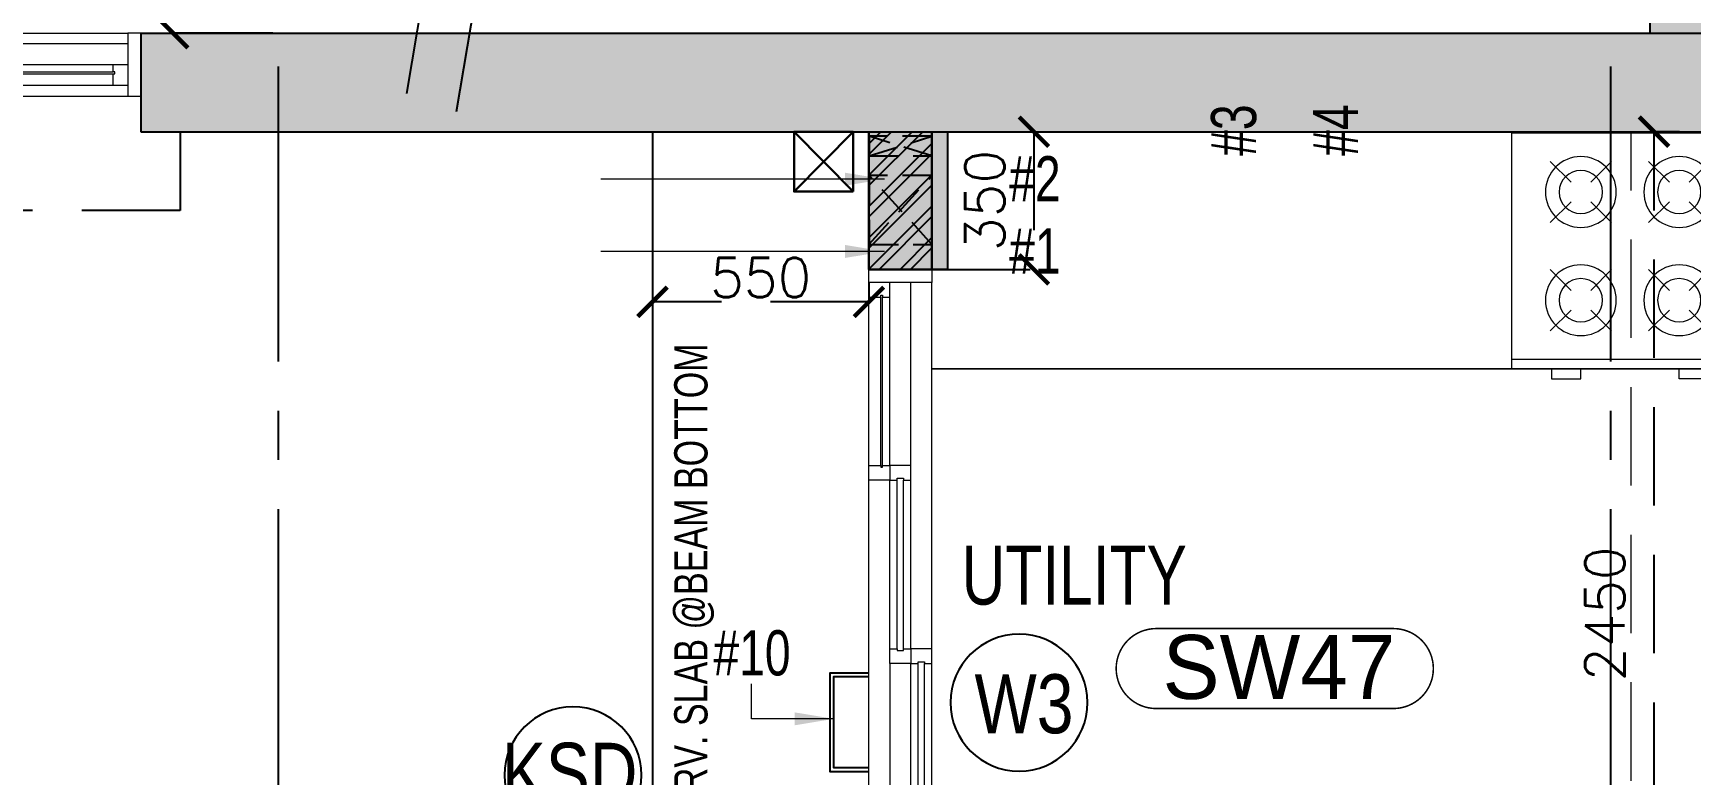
# Model space of a CAD drawing. Header units: millimetres. Extents: x 1124992 to 1258557, y -5767803 to -5695799.
# Drawn here: x 1198633 to 1202846, y -5720859 to -5718974 of the extents above; entities that cross this region are included whole.
import ezdxf
from ezdxf.enums import TextEntityAlignment as Align

# ---------------------------------------------------------------- set-up
doc = ezdxf.new("R2010")
doc.units = ezdxf.units.MM
doc.header["$LTSCALE"] = 1000
doc.header["$MEASUREMENT"] = 0
for name, pattern in [('$1$AUDIT_D_120904163729-0', [0]), ('$36$HIDDEN', [0.375, 0.25, -0.125]), ('2BHK-A - FRONT$0$AUDIT_D_120904163729-0', [0]), ('2BHK-A - FRONT$0$HIDDEN', [0.375, 0.25, -0.125]), ('AUDIT_D_120904163729-0', [0]), ('T8 - TYPICAL FLOOR CORE$0$HIDDEN', [0.375, 0.25, -0.125]), ('T8(T9 IS SIMILAR) - DIMENSION & TEXTING$0$HIDDEN', [0.375, 0.25, -0.125]), ('T8(T9 IS SIMILAR) - TYPICAL FLOOR ELEVATION$0$AUDIT_D_120904163729-0', [0]), ('T8(T9 IS SIMILAR) - TYPICAL FLOOR ELEVATION$0$HIDDEN', [0.375, 0.25, -0.125]), ('T8(T9 IS SIMILAR)$0$$0$HIDDEN', [0.375, 0.25, -0.125]), ('T8(T9 IS SIMILAR)$0$HIDDEN', [0.375, 0.25, -0.125]), ('T8_REFUGE COLUMNS$0$CENTER2', [1.125, 0.75, -0.125, 0.125, -0.125])]:
    doc.linetypes.add(name, pattern=pattern)
doc.layers.get('0').update_dxf_attribs({"linetype": 'AUDIT_D_120904163729-0'})
for name, color, linetype in [('$0$A-HATCH -160', 251, '$1$AUDIT_D_120904163729-0'), ('$21$A-DIMENSIONS', 2, '$36$HIDDEN'), ('2BHK-A - FRONT$0$A-HATCH -160', 251, '2BHK-A - FRONT$0$AUDIT_D_120904163729-0'), ('2BHK-A - FRONT$0$a-KIT FIX', 251, 'Continuous'), ('T8 - TYPICAL FLOOR CORE$0$A-DIMENSIONS', 2, 'T8 - TYPICAL FLOOR CORE$0$HIDDEN'), ('T8 - TYPICAL FLOOR CORE$0$A-SLAB SUNK-AC LEDGES', 251, 'T8 - TYPICAL FLOOR CORE$0$HIDDEN'), ('T8 - TYPICAL FLOOR CORE$0$STAIRS', 1, 'Continuous'), ('T8(T9 IS SIMILAR) - DIMENSION & TEXTING$0$A-DIMENSIONS', 2, 'T8(T9 IS SIMILAR) - DIMENSION & TEXTING$0$HIDDEN'), ('T8(T9 IS SIMILAR) - DIMENSION & TEXTING$1$a-window-no', 125, 'Continuous'), ('T8(T9 IS SIMILAR) - TYPICAL FLOOR ELEVATION$0$A-WALL-FEATURES', 6, 'T8(T9 IS SIMILAR) - TYPICAL FLOOR ELEVATION$0$AUDIT_D_120904163729-0'), ('T8_REFUGE COLUMNS$0$A-CENTERLINE', 193, 'T8_REFUGE COLUMNS$0$CENTER2'), ('T8_REFUGE COLUMNS$0$A-RCC COLS', 3, 'Continuous'), ('T8_REFUGE COLUMNS$0$A-SHEAR WALL THICKENING', 3, 'Continuous'), ('T8_TYPICAL COLUMNS$0$A-RCC COLS', 3, 'Continuous'), ('T8_TYPICAL COLUMNS$1$A-SHEAR WALL THICKENING', 3, 'Continuous')]:
    doc.layers.add(name, color=color, linetype=linetype)
for name, color, linetype, lineweight in [('2BHK-A - FRONT$0$a-TOI-fixtures', 251, 'Continuous', 0), ('2BHK-A - FRONT$0$A-WALL- 160', 6, 'Continuous', 30), ('2BHK-A - FRONT$0$Window', 4, 'Continuous', 20), ('T8 - TYPICAL FLOOR CORE$0$A-WALL- 160', 6, 'Continuous', 30), ('T8 - TYPICAL FLOOR CORE$0$Window', 4, 'Continuous', 20), ('T8(T9 IS SIMILAR) - DIMENSION & TEXTING$0$a-Text', 4, 'Continuous', 0), ('T8(T9 IS SIMILAR) - DIMENSION & TEXTING$0$R0-18-10-2014-T1-1st Podium Floor Plan$0$Text', 2, 'Continuous', 0), ('T8(T9 IS SIMILAR) - DIMENSION & TEXTING$0$T8 - TYPICAL FLOOR CORE$0$$1$a-Text', 4, 'Continuous', 0), ('T8(T9 IS SIMILAR)$0$D&W', 8, 'Continuous', 25), ('T8(T9 IS SIMILAR)$0$SCPL BEAM', 191, 'T8(T9 IS SIMILAR)$0$$0$HIDDEN', 13), ('T8_REFUGE COLUMNS$0$A-COLUMN NO size reduce', 81, 'Continuous', 25)]:
    doc.layers.add(name, color=color, linetype=linetype, lineweight=lineweight)
doc.layers.add('T8_REFUGE COLUMNS$1$COL-HATCH', color=7, linetype='Continuous', lineweight=25, true_color=0xa3a3a3)
doc.styles.add('T8 - TYPICAL FLOOR CORE$0$Romans 1', font='romans.shx', dxfattribs={"height": 100})
doc.styles.add('T8(T9 IS SIMILAR) - DIMENSION & TEXTING$0$ARIAL ARROW', font='swisscl.ttf')
doc.styles.add('T8(T9 IS SIMILAR) - DIMENSION & TEXTING$0$Romans 1', font='romans.shx', dxfattribs={"height": 100})
doc.styles.add('T8(T9 IS SIMILAR) - DIMENSION & TEXTING$0$T8 - TYPICAL FLOOR CORE$0$$1$ARIAL ARROW', font='swisscl.ttf')
doc.styles.add('T8(T9 IS SIMILAR) - DIMENSION & TEXTING$0$Tahoma', font='tahoma.ttf')
doc.styles.add('T8(T9 IS SIMILAR) - DIMENSION & TEXTING$1$LODHA STANDERD', font='sanss___.ttf')
doc.styles.add('T8_REFUGE COLUMNS$0$STANDARD', font='GOTHIC.TTF')
doc.dimstyles.new('T8 - TYPICAL FLOOR CORE$0$ALPINE S', dxfattribs={"dimscale": 0, "dimtxt": 100, "dimasz": 75, "dimexe": 0, "dimexo": 0, "dimgap": 75, "dimtad": 1, "dimdec": 0, "dimzin": 0, "dimdsep": 46, "dimtxsty": 'T8 - TYPICAL FLOOR CORE$0$Romans 1', "dimblk": 'T8 - TYPICAL FLOOR CORE$0$_ArchTick', "dimcen": 0.09, "dimclrd": 256, "dimclre": 256, "dimclrt": 7, "dimadec": 0, "dimazin": 0, "dimtfac": 1, "dimtdec": 0, "dimtofl": 0, "dimtmove": 1, "dimatfit": 0, "dimldrblk": 'T8 - TYPICAL FLOOR CORE$0$_Open90', "dimfxl": 1, "dimtolj": 1, "dimtzin": 0, "dimarcsym": 0})
doc.dimstyles.new('T8(T9 IS SIMILAR) - DIMENSION & TEXTING$0$ALPINE S', dxfattribs={"dimscale": 0, "dimtxt": 100, "dimasz": 75, "dimexe": 0, "dimexo": 0, "dimgap": 75, "dimtad": 1, "dimdec": 0, "dimzin": 0, "dimdsep": 46, "dimtxsty": 'T8(T9 IS SIMILAR) - DIMENSION & TEXTING$0$Romans 1', "dimblk": 'T8(T9 IS SIMILAR) - DIMENSION & TEXTING$0$_ArchTick', "dimcen": 0.09, "dimclrd": 256, "dimclre": 256, "dimclrt": 7, "dimadec": 0, "dimazin": 0, "dimtfac": 1, "dimtdec": 0, "dimtofl": 0, "dimtmove": 1, "dimatfit": 0, "dimldrblk": 'T8(T9 IS SIMILAR) - DIMENSION & TEXTING$0$_Open90', "dimfxl": 1, "dimtolj": 1, "dimtzin": 0, "dimarcsym": 0})
doc.dimstyles.new('T8(T9 IS SIMILAR) - DIMENSION & TEXTING$0$SAMATA STD', dxfattribs={"dimtxt": 100, "dimasz": 50, "dimexe": 50, "dimexo": 50, "dimgap": 10, "dimtad": 0, "dimdec": 0, "dimrnd": 5, "dimzin": 0, "dimdsep": 46, "dimtxsty": 'T8(T9 IS SIMILAR) - DIMENSION & TEXTING$0$Tahoma', "dimblk": 'T8(T9 IS SIMILAR) - DIMENSION & TEXTING$0$_Origin2', "dimcen": -50, "dimdle": 50, "dimclrd": 7, "dimclre": 7, "dimclrt": 7, "dimadec": 0, "dimazin": 0, "dimtfac": 1, "dimtdec": 0, "dimtmove": 1, "dimatfit": 3, "dimfxl": 150, "dimtfill": 1, "dimtolj": 1, "dimtzin": 0, "dimlwd": -1, "dimlwe": -1, "dimarcsym": 0})

# ---------------------------------------------------------------- blocks, each defined once
blk = doc.blocks.new('T8(T9 IS SIMILAR) - DIMENSION & TEXTING$1$WINDOW TAG')
at = {"layer": 'T8(T9 IS SIMILAR) - DIMENSION & TEXTING$1$a-window-no'}
blk.add_circle((0, 0), 174.0900956831736, dxfattribs=at)
at = {"layer": 'T8(T9 IS SIMILAR) - DIMENSION & TEXTING$1$a-window-no', "style": 'T8(T9 IS SIMILAR) - DIMENSION & TEXTING$1$LODHA STANDERD'}
blk.add_attdef('WINDOW', text='', height=150, dxfattribs=at).set_placement((11.34681474116587, 2.790841638110578), align=Align.MIDDLE_CENTER)
blk = doc.blocks.new('T8(T9 IS SIMILAR) - DIMENSION & TEXTING$0$_ArchTick')
at = {"color": 0, "linetype": 'ByBlock', "const_width": 0.15}
blk.add_lwpolyline([(-0.5, -0.5), (0.5, 0.5)], dxfattribs=at)
blk = doc.blocks.new('*D529')
at = {"layer": 'T8(T9 IS SIMILAR) - DIMENSION & TEXTING$0$A-DIMENSIONS', "linetype": 'T8(T9 IS SIMILAR) - DIMENSION & TEXTING$0$HIDDEN', "lineweight": -2, "transparency": 16777216}
for p, q in [((1200917.264479274, -5719224.383953417), (1201176.353920603, -5719224.383953417)), ((1200917.264479274, -5719574.166001768), (1201176.353920603, -5719574.166001768))]:
    blk.add_line(p, q, dxfattribs=at)
at = {"layer": 'T8(T9 IS SIMILAR) - DIMENSION & TEXTING$0$A-DIMENSIONS', "lineweight": -2, "transparency": 16777216}
blk.add_line((1201176.353920603, -5719224.383953417), (1201176.353920603, -5719574.166001768), dxfattribs=at)
at = {"layer": 'T8(T9 IS SIMILAR) - DIMENSION & TEXTING$0$A-DIMENSIONS', "linetype": 'ByBlock', "lineweight": -2, "transparency": 16777216, "xscale": 75, "yscale": 75, "zscale": 75}
for p, rotation in [((1201176.353920603, -5719224.383953417), 90), ((1201176.353920603, -5719574.166001768), 270)]:
    blk.add_blockref('T8(T9 IS SIMILAR) - DIMENSION & TEXTING$0$_ArchTick', p, dxfattribs=dict(at, rotation=rotation))
at = {"layer": 'T8(T9 IS SIMILAR) - DIMENSION & TEXTING$0$A-DIMENSIONS', "color": 7, "linetype": 'ByBlock', "transparency": 16777216, "insert": (1201051.353920603, -5719399.274977592), "char_height": 100, "attachment_point": 5, "rotation": 90, "style": 'T8(T9 IS SIMILAR) - DIMENSION & TEXTING$0$Romans 1'}
blk.add_mtext('\\A1;350', dxfattribs=at)
blk = doc.blocks.new('T8(T9 IS SIMILAR) - DIMENSION & TEXTING$0$_Open90')
at = {"color": 0, "linetype": 'ByBlock', "lineweight": -2}
for p, q in [((0, 0), (-1, 0)), ((-0.5, 0.5), (0, 0)), ((0, 0), (-0.5, -0.5))]:
    blk.add_line(p, q, dxfattribs=at)
blk = doc.blocks.new('*D530')
at = {"layer": 'T8(T9 IS SIMILAR) - DIMENSION & TEXTING$0$A-DIMENSIONS', "linetype": 'T8(T9 IS SIMILAR) - DIMENSION & TEXTING$0$HIDDEN', "lineweight": -2, "transparency": 16777216}
for p, q in [((1202817.264499908, -5719224.383953417), (1202752.365276058, -5719224.383953417)), ((1202817.264499908, -5721674.383953417), (1202752.365276058, -5721674.383953417))]:
    blk.add_line(p, q, dxfattribs=at)
at = {"layer": 'T8(T9 IS SIMILAR) - DIMENSION & TEXTING$0$A-DIMENSIONS', "lineweight": -2, "transparency": 16777216}
blk.add_line((1202752.365276058, -5721674.383953417), (1202752.365276058, -5719224.383953417), dxfattribs=at)
at = {"layer": 'T8(T9 IS SIMILAR) - DIMENSION & TEXTING$0$A-DIMENSIONS', "linetype": 'ByBlock', "lineweight": -2, "transparency": 16777216, "xscale": 75, "yscale": 75, "zscale": 75}
for p, rotation in [((1202752.365276058, -5719224.383953417), 90), ((1202752.365276058, -5721674.383953417), 270)]:
    blk.add_blockref('T8(T9 IS SIMILAR) - DIMENSION & TEXTING$0$_ArchTick', p, dxfattribs=dict(at, rotation=rotation))
at = {"layer": 'T8(T9 IS SIMILAR) - DIMENSION & TEXTING$0$A-DIMENSIONS', "color": 7, "linetype": 'ByBlock', "transparency": 16777216, "insert": (1202627.365276059, -5720449.383953417), "char_height": 100, "attachment_point": 5, "rotation": 90, "style": 'T8(T9 IS SIMILAR) - DIMENSION & TEXTING$0$Romans 1'}
blk.add_mtext('\\A1;2450', dxfattribs=at)
blk = doc.blocks.new('T8(T9 IS SIMILAR) - DIMENSION & TEXTING$0$_Origin2')
at = {"color": 0, "linetype": 'ByBlock', "lineweight": -2}
blk.add_line((-0.5, 0), (-1, 0), dxfattribs=at)
for radius in [0.5, 0.25]:
    blk.add_circle((0, 0), radius, dxfattribs=at)
blk = doc.blocks.new('T8_REFUGE COLUMNS$0$A$C277F3394')
at = {"layer": 'T8_REFUGE COLUMNS$0$A-SHEAR WALL THICKENING', "linetype": 'ByBlock', "true_color": 0xa3a3a3}
h = blk.add_hatch(color=253, dxfattribs=at)
h.dxf.hatch_style = 1
h.paths.add_polyline_path([(-4335.32748595369, 0), (-4135.32748595369, 0), (-4135.32748595369, -350), (-4335.32748595369, -350)])
at = {"layer": 'T8_REFUGE COLUMNS$0$A-SHEAR WALL THICKENING', "linetype": 'ByBlock'}
blk.add_lwpolyline([(-4335.32748595369, 0), (-4135.32748595369, 0), (-4135.32748595369, -350), (-4335.32748595369, -350)], close=True, dxfattribs=at)
blk = doc.blocks.new('T8_REFUGE COLUMNS$0$A$C46A13422')
at = {"layer": 'T8_REFUGE COLUMNS$0$A-SHEAR WALL THICKENING', "linetype": 'ByBlock'}
blk.add_blockref('T8_REFUGE COLUMNS$0$A$C277F3394', (-5609.804574582027, -7500.000000004657), dxfattribs=at)
blk = doc.blocks.new('T8_REFUGE COLUMNS')
at = {"layer": 'T8_REFUGE COLUMNS$1$COL-HATCH', "linetype": 'ByBlock'}
h = blk.add_hatch(color=256, dxfattribs=at)
h.dxf.hatch_style = 1
h.paths.add_polyline_path([(1202742.069074492, -5716974.863253378), (1202992.069074492, -5716974.863253378), (1202992.069074492, -5718974.863253403), (1202742.069074492, -5718974.863253403)])
h = blk.add_hatch(color=256, dxfattribs=at)
h.dxf.hatch_style = 1
h.paths.add_polyline_path([(1198907.069074492, -5719224.863253403), (1205092.069074492, -5719224.863253403), (1205092.069074492, -5718974.863253403), (1198907.069074492, -5718974.863253403)])
at = {"layer": 'T8_REFUGE COLUMNS$0$A-CENTERLINE'}
for p, q in [((1199257.069077838, -5728808.541404216), (1199257.069077838, -5698299.636913834)), ((1202642.069074492, -5728808.541404216), (1202642.069074492, -5698573.632249597))]:
    blk.add_line(p, q, dxfattribs=at)
at = {"layer": 'T8_REFUGE COLUMNS$0$A-COLUMN NO size reduce', "linetype": 'ByBlock', "const_width": 3.9}
blk.add_lwpolyline([(1201487.004085433, -5720690.069423738, -1), (1201487.004085433, -5720486.894712655), (1202089.855886927, -5720486.894712656, -1), (1202089.855886928, -5720690.069423736)], format="xyb", close=True, dxfattribs=at)
at = {"layer": 'T8_REFUGE COLUMNS$0$A-RCC COLS', "linetype": 'ByBlock'}
for points in [[(1202742.069074492, -5716974.863253378), (1202992.069074492, -5716974.863253378), (1202992.069074492, -5718974.863253403), (1202742.069074492, -5718974.863253403)], [(1198907.069074492, -5719224.863253403), (1205092.069074492, -5719224.863253403), (1205092.069074492, -5718974.863253403), (1198907.069074492, -5718974.863253403)]]:
    blk.add_lwpolyline(points, close=True, dxfattribs=at)
blk.add_blockref('T8_REFUGE COLUMNS$0$A$C46A13422', (1210702.069074492, -5711724.863253396), dxfattribs=at)
at = {"layer": 'T8_REFUGE COLUMNS$0$A-COLUMN NO size reduce', "linetype": 'ByBlock', "insert": (1201503.254085432, -5720503.144712655), "char_height": 162.5, "attachment_point": 1, "style": 'T8_REFUGE COLUMNS$0$STANDARD'}
blk.add_mtext_dynamic_manual_height_columns('SW47', width=444.6849770843983, gutter_width=500, heights=[0], dxfattribs=at)
blk = doc.blocks.new('T8_TYPICAL COLUMNS$0$A$C277F3394')
at = {"layer": 'T8_TYPICAL COLUMNS$1$A-SHEAR WALL THICKENING', "linetype": 'ByBlock'}
h = blk.add_hatch(color=31, dxfattribs=at)
h.dxf.hatch_style = 1
h.paths.add_polyline_path([(-4335.32748595369, 0), (-4135.32748595369, 0), (-4135.32748595369, -350), (-4335.32748595369, -350)])
blk.add_lwpolyline([(-4335.32748595369, 0), (-4135.32748595369, 0), (-4135.32748595369, -350), (-4335.32748595369, -350)], close=True, dxfattribs=at)
blk = doc.blocks.new('T8_TYPICAL COLUMNS$0$A$C46A13422')
at = {"layer": 'T8_TYPICAL COLUMNS$1$A-SHEAR WALL THICKENING', "linetype": 'ByBlock'}
blk.add_blockref('T8_TYPICAL COLUMNS$0$A$C277F3394', (-5609.804574582027, -7500.000000004657), dxfattribs=at)
blk = doc.blocks.new('T8_TYPICAL COLUMNS')
at = {"layer": 'T8_TYPICAL COLUMNS$0$A-RCC COLS', "linetype": 'ByBlock'}
for name, p in [('T8_REFUGE COLUMNS', (0, 0)), ('T8_TYPICAL COLUMNS$0$A$C46A13422', (1210702.069074492, -5711724.863253396))]:
    blk.add_blockref(name, p, dxfattribs=at)
blk = doc.blocks.new('2BHK-A - FRONT$0$1500')
at = {"layer": '2BHK-A - FRONT$0$Window', "color": 1, "lineweight": 13}
for p, q in [((1150276.486151809, -5694418.8163806), (1148842.486151809, -5694418.8163806)), ((1149307.486151809, -5694418.8163806), (1148879.986151809, -5694418.8163806)), ((1149307.486151809, -5694472.143047268), (1148879.986151809, -5694472.143047268)), ((1149773.736151809, -5694472.143047268), (1149344.986151809, -5694472.143047268)), ((1149811.236151809, -5694472.143047268), (1150276.48615181, -5694472.143047269)), ((1149307.486151809, -5694525.469713934), (1148842.486151809, -5694525.469713934)), ((1149773.736151809, -5694525.469713934), (1149344.986151809, -5694525.469713934)), ((1150238.986151809, -5694525.469713934), (1149811.236151809, -5694525.469713934)), ((1149773.736151809, -5694578.8163806), (1148842.486151809, -5694578.8163806)), ((1150238.986151809, -5694578.8163806), (1149811.236151809, -5694578.8163806))]:
    blk.add_line(p, q, dxfattribs=at)
at = {"layer": '2BHK-A - FRONT$0$Window', "color": 5, "lineweight": 13}
for p, q in [((1149307.486151809, -5694449.059713934), (1148879.986151809, -5694449.059713934)), ((1149307.486151809, -5694453.559713934), (1148879.986151809, -5694453.559713934)), ((1149773.736151809, -5694490.726380601), (1149344.986151809, -5694490.726380601)), ((1149773.736151809, -5694506.886380601), (1149344.986151809, -5694506.886380601)), ((1150238.986151809, -5694544.053047268), (1149811.236151809, -5694544.053047268)), ((1150238.986151809, -5694560.233047267), (1149811.236151809, -5694560.233047267))]:
    blk.add_line(p, q, dxfattribs=at)
at = {"layer": '2BHK-A - FRONT$0$Window', "color": 4, "lineweight": 13}
for points in [[(1148842.486151809, -5694418.8163806), (1148809.486151809, -5694418.8163806), (1148809.486151809, -5694578.8163806), (1148842.486151809, -5694578.8163806)], [(1148879.986151809, -5694453.559713934), (1148879.986151809, -5694472.143047268), (1148842.486151809, -5694472.143047268), (1148842.486151809, -5694418.8163806), (1148879.986151809, -5694418.8163806), (1148879.986151809, -5694449.059713934), (1148875.486151809, -5694449.059713934), (1148875.486151809, -5694453.559713934)], [(1149307.486151809, -5694453.559713934), (1149307.486151809, -5694472.143047268), (1149344.986151809, -5694472.143047268), (1149344.986151809, -5694418.8163806), (1149307.486151809, -5694418.8163806), (1149307.486151809, -5694449.059713934), (1149311.986151809, -5694449.059713934), (1149311.986151809, -5694453.559713934)], [(1150309.486151809, -5694418.8163806), (1150276.486151809, -5694418.8163806), (1150276.486151809, -5694578.8163806), (1150309.486151809, -5694578.8163806)], [(1149344.986151809, -5694506.886380601), (1149344.986151809, -5694525.469713934), (1149307.486151809, -5694525.469713934), (1149307.486151809, -5694472.143047268), (1149344.986151809, -5694472.143047268), (1149344.986151809, -5694490.726380601), (1149340.486151809, -5694490.726380601), (1149340.486151809, -5694506.886380601)], [(1149773.736151809, -5694506.886380601), (1149773.736151809, -5694525.469713934), (1149811.236151809, -5694525.469713934), (1149811.236151809, -5694472.143047268), (1149773.736151809, -5694472.143047268), (1149773.736151809, -5694490.726380601), (1149778.236151809, -5694490.726380601), (1149778.236151809, -5694506.886380601)], [(1149811.236151809, -5694560.233047267), (1149811.236151809, -5694578.8163806), (1149773.736151809, -5694578.8163806), (1149773.736151809, -5694525.469713934), (1149811.236151809, -5694525.469713934), (1149811.236151809, -5694544.053047268), (1149806.736151809, -5694544.053047268), (1149806.736151809, -5694560.233047267)], [(1150238.986151809, -5694560.233047267), (1150238.986151809, -5694578.8163806), (1150276.486151809, -5694578.8163806), (1150276.486151809, -5694525.469713934), (1150238.986151809, -5694525.469713934), (1150238.986151809, -5694544.053047268), (1150243.486151809, -5694544.053047268), (1150243.486151809, -5694560.233047267)]]:
    blk.add_lwpolyline(points, close=True, dxfattribs=at)
blk = doc.blocks.new('2BHK-A - FRONT$0$RANGE-flat-1')
at = {"layer": '2BHK-A - FRONT$0$a-TOI-fixtures'}
for p, q in [((-575, -600), (-575, 0)), ((-600, -100), (-625, -100)), ((-625, -100), (-625, -175)), ((-450, -150), (-502.7817459305516, -97.21825406979768)), ((-400, -150), (-347.2182540694484, -97.21825406979768)), ((-175, -150), (-227.7817459305516, -97.21825406979768)), ((-125, -150), (-72.21825406944843, -97.21825406979768)), ((-625, -175), (-600, -175)), ((-450, -200), (-502.7817459305516, -252.7817459302023)), ((-400, -200), (-347.2182540694484, -252.7817459302023)), ((-175, -200), (-227.7817459305516, -252.7817459302023)), ((-125, -200), (-72.21825406944843, -252.7817459302023)), ((-450, -400), (-502.7817459305516, -347.2182540697977)), ((-400, -400), (-347.2182540694484, -347.2182540697977)), ((-175, -400), (-227.7817459305516, -347.2182540697977)), ((-125, -400), (-72.21825406944843, -347.2182540697977)), ((-625, -425), (-600, -425)), ((-625, -500), (-625, -425)), ((-450, -450), (-502.7817459305516, -502.7817459302021)), ((-400, -450), (-347.2182540694484, -502.7817459302021)), ((-175, -450), (-227.7817459305516, -502.7817459302021)), ((-125, -450), (-72.21825406944843, -502.7817459302021)), ((-600, -500), (-625, -500))]:
    blk.add_line(p, q, dxfattribs=at)
blk.add_lwpolyline([(-600, -600), (0, -600), (0, 0), (-600, 0)], close=True, dxfattribs=at)
for centre, radius in [((-425, -175), 90), ((-425, -175), 55), ((-150, -175), 90), ((-150, -175), 55), ((-425, -425), 90), ((-150, -425), 90), ((-425, -425), 55), ((-150, -425), 55)]:
    blk.add_circle(centre, radius, dxfattribs=at)
blk = doc.blocks.new('2BHK-A - FRONT')
at = {"layer": '2BHK-A - FRONT$0$A-HATCH -160', "linetype": 'ByBlock'}
h = blk.add_hatch(dxfattribs=at)
h.set_pattern_fill('ANSI32', color=256, scale=150)
h.set_pattern_definition([(45, (0, -0.5476252287626266), (-39.77475644174329, 39.7747564417433), []), (45, (26.51650425000116, -0.5476252306252718), (-39.77475644174329, 39.7747564417433), [])])
h.paths.add_polyline_path([(1145269.868589646, -5728524.219022865), (1145269.868589646, -5728684.219022865), (1144639.813997828, -5728684.219022865), (1144639.813997828, -5726829.506985649), (1144799.813997828, -5726829.506985649), (1144799.813997828, -5728524.219022865)])
h.paths.add_polyline_path([(1148934.486151823, -5727449.763931503), (1148934.482484802, -5727609.785357703), (1147999.48615181, -5727609.763931504), (1147999.48615181, -5727009.506985649), (1148159.48615181, -5727009.506985649), (1148159.48615181, -5727449.763931503)])
h.paths.add_polyline_path([(1147999.48615181, -5728684.219022865), (1147999.48615181, -5728524.219022865), (1147369.868589641, -5728524.219022865), (1147369.868589641, -5728684.219022865)])
edge = h.paths.add_edge_path()
edge.add_line((1151334.486151823, -5727449.763931503), (1151779.482429483, -5727449.763931503))
edge.add_line((1151779.482429483, -5727449.763931503), (1151779.489874137, -5727609.776332037))
edge.add_line((1151704.493596463, -5727609.776332037), (1151334.486151822, -5727609.788732571))
edge.add_line((1151334.486151823, -5727609.788732571), (1151334.486151823, -5727449.763931503))
h.paths.add_polyline_path([(1146264.486131188, -5719573.809734035), (1146424.486131162, -5719573.809734035), (1146424.486131147, -5719224.575290616), (1146264.486131175, -5719224.575290616)])
h.paths.add_polyline_path([(1145549.395862198, -5721834.394438124), (1145788.915917962, -5721834.394438124), (1145790.007535043, -5721674.575918513), (1145549.395854206, -5721674.576945555)])
h.paths.add_polyline_path([(1145949.461151537, -5721924.166834103), (1145949.461151537, -5722524.5747182), (1145789.461736455, -5722524.5747182), (1145789.461736455, -5721924.166834103)])
h.paths.add_polyline_path([(1144599.486151871, -5721924.575290613), (1144759.486151841, -5721924.575290613), (1144761.985566922, -5722524.574905386), (1144601.985566922, -5722524.574905386)])
h.paths.add_polyline_path([(1144599.485566922, -5723474.574905385), (1144599.485566922, -5723174.574905386), (1144759.485566922, -5723174.574905386), (1144759.485566922, -5723314.574905385), (1145789.461151537, -5723314.574905385), (1145789.461151537, -5723174.574905385), (1145949.461151537, -5723174.574905385), (1145949.461151537, -5723474.219022865)])
at = {"linetype": '2BHK-A - FRONT$0$HIDDEN', "ltscale": 0.3}
for p, q in [((1146264.659140109, -5719285.527665385), (1146424.487753884, -5719235.527665386)), ((1146424.487753884, -5719285.527665386), (1146264.659140109, -5719235.527665385)), ((1146264.557170725, -5719510.527665384), (1146424.487753884, -5719335.527665386, 0.6104387995018037)), ((1146424.487753884, -5719510.527665386, 0.6104387995018037), (1146264.659140107, -5719335.527665385))]:
    blk.add_line(p, q, dxfattribs=at)
for points in [[(1146424.487753884, -5719235.527665386), (1146264.659140109, -5719235.527665385), (1146264.659140109, -5719285.527665385), (1146424.487753884, -5719285.527665386)], [(1146424.487753884, -5719335.527665386), (1146264.659140107, -5719335.527665385), (1146264.659140107, -5719510.527665385), (1146424.487753884, -5719510.527665386)]]:
    blk.add_lwpolyline(points, close=True, dxfattribs=at)
at = {"linetype": 'ByBlock'}
for points in [[(1146264.657517429, -5720599.575290614), (1146164.657517429, -5720599.575290614), (1146164.657517429, -5720849.575290614), (1146264.657517429, -5720849.575290614)], [(1146264.657517429, -5720609.575290614), (1146174.657517429, -5720609.575290614), (1146174.657517429, -5720839.575290614), (1146264.657517429, -5720839.575290614)]]:
    blk.add_lwpolyline(points, dxfattribs=at)
at = {"layer": '2BHK-A - FRONT$0$a-KIT FIX', "color": 1}
blk.add_line((1146424.486131175, -5719825.822008662), (1149449.48615181, -5719827.019518646), dxfattribs=at)
at = {"layer": '2BHK-A - FRONT$0$A-WALL- 160', "color": 5, "ltscale": 0.3}
for p, q in [((1146074.774366532, -5719224.223090803), (1146224.323316448, -5719376.007567646, 0.6104387995018037)), ((1146224.323316448, -5719224.223090803), (1146074.774366532, -5719376.007567646, 0.6104387995018037))]:
    blk.add_line(p, q, dxfattribs=at)
at = {"layer": '2BHK-A - FRONT$0$A-WALL- 160', "linetype": 'ByBlock'}
for p, q in [((1146264.486131175, -5719573.809734036), (1146264.486131175, -5719224.575290616)), ((1146424.486131175, -5719573.809734036), (1146424.486131175, -5719224.575290616)), ((1146264.486131175, -5719573.809734036), (1146424.486131175, -5719573.809734036))]:
    blk.add_line(p, q, dxfattribs=at)
at = {"layer": '2BHK-A - FRONT$0$A-WALL- 160', "color": 5, "ltscale": 0.3}
blk.add_lwpolyline([(1146224.323316448, -5719376.007567646), (1146224.323316448, -5719224.027665386), (1146074.323316448, -5719224.027665386), (1146074.323316448, -5719376.007567646)], close=True, dxfattribs=at)
at = {"layer": '2BHK-A - FRONT$0$a-KIT FIX', "extrusion": (0, 0, -1), "zscale": -1, "rotation": 90}
blk.add_blockref('2BHK-A - FRONT$0$RANGE-flat-1', (-1148498.461496945, -5719227.308810984), dxfattribs=at)
at = {"layer": '2BHK-A - FRONT$0$A-WALL- 160', "linetype": 'ByBlock', "xscale": -1, "rotation": 90}
blk.add_blockref('2BHK-A - FRONT$0$1500', (-4548154.330249455, -4570764.323582227), dxfattribs=at)
blk = doc.blocks.new('T8(T9 IS SIMILAR) - TYPICAL FLOOR ELEVATION')
at = {"layer": 'T8(T9 IS SIMILAR) - TYPICAL FLOOR ELEVATION$0$A-WALL-FEATURES', "color": 8, "linetype": 'T8(T9 IS SIMILAR) - TYPICAL FLOOR ELEVATION$0$HIDDEN'}
blk.add_lwpolyline([(1199007.069074492, -5719224.863253403), (1199007.069074492, -5719424.863253403), (1197907.069074492, -5719424.863253401), (1197907.069074492, -5719224.863253403)], dxfattribs=at)
blk = doc.blocks.new('T8 - TYPICAL FLOOR CORE$0$1500-flat-1')
at = {"layer": 'T8 - TYPICAL FLOOR CORE$0$Window', "color": 1, "lineweight": 13}
for p, q in [((1149675.607514798, -5694418.815488767), (1148842.486151809, -5694418.8163806)), ((1149240.296833303, -5694418.815934683), (1148879.986151809, -5694418.8163806)), ((1148879.986151809, -5694445.489713932), (1149675.607514798, -5694445.489713932)), ((1149307.486118821, -5694498.81613927), (1148842.486118821, -5694498.81613927)), ((1149240.296833303, -5694498.815934683), (1148879.986151809, -5694498.8163806)), ((1149638.10748181, -5694498.815247437), (1149277.796800314, -5694498.814801521)), ((1149277.796833302, -5694498.815042851), (1149675.607514798, -5694498.815488768)), ((1149638.107544674, -5694552.162134417), (1148842.486151809, -5694552.162134417)), ((1149675.607514798, -5694578.813578997), (1148842.486151809, -5694578.8163806))]:
    blk.add_line(p, q, dxfattribs=at)
at = {"layer": 'T8 - TYPICAL FLOOR CORE$0$Window', "color": 5, "lineweight": 13}
for p, q in [((1149240.296833303, -5694475.732601349), (1148879.986151809, -5694475.733047266)), ((1149240.296833303, -5694480.232601349), (1148879.986151809, -5694480.233047266)), ((1149638.10748181, -5694517.398580771), (1149277.796800314, -5694517.398134855)), ((1149638.10748181, -5694533.578580771), (1149277.796800314, -5694533.578134854))]:
    blk.add_line(p, q, dxfattribs=at)
at = {"layer": 'T8 - TYPICAL FLOOR CORE$0$Window', "color": 4, "lineweight": 13}
for points in [[(1148842.486151809, -5694418.8163806), (1148809.486151809, -5694418.8163806), (1148809.486151809, -5694578.8163806), (1148842.486151809, -5694578.8163806)], [(1148879.986151809, -5694480.233047266), (1148879.986151809, -5694498.8163806), (1148842.486151809, -5694498.8163806), (1148842.486151809, -5694445.489713932), (1148879.986151809, -5694445.489713932), (1148879.986151809, -5694475.733047266), (1148875.486151809, -5694475.733047266), (1148875.486151809, -5694480.233047266)], [(1149240.296833303, -5694480.232601349), (1149240.296833303, -5694498.815934683), (1149277.796833303, -5694498.815934683), (1149277.796833303, -5694445.489268016), (1149240.296833303, -5694445.489268016), (1149240.296833303, -5694475.732601349), (1149244.796833303, -5694475.732601349), (1149244.796833303, -5694480.232601349)], [(1149708.607514798, -5694418.815488767), (1149675.607514798, -5694418.815488767), (1149675.607514798, -5694578.815488767), (1149708.607514798, -5694578.815488767)], [(1149277.797088276, -5694533.578084238), (1149277.797088276, -5694552.161417572), (1149240.297088276, -5694552.161417572), (1149240.297088276, -5694498.834750904), (1149277.797088276, -5694498.834750904), (1149277.797088276, -5694529.078084238), (1149273.297088276, -5694529.078084238), (1149273.297088276, -5694533.578084238)], [(1149638.107544674, -5694533.578801084), (1149638.107544674, -5694552.162134417), (1149675.607544674, -5694552.162134417), (1149675.607544674, -5694498.815467751), (1149638.107544674, -5694498.815467751), (1149638.107544674, -5694517.398801085), (1149642.607544674, -5694517.398801085), (1149642.607544674, -5694533.578801084)]]:
    blk.add_lwpolyline(points, close=True, dxfattribs=at)
blk = doc.blocks.new('T8 - TYPICAL FLOOR CORE$0$_ArchTick')
at = {"color": 0, "linetype": 'ByBlock', "const_width": 0.15}
blk.add_lwpolyline([(-0.5, -0.5), (0.5, 0.5)], dxfattribs=at)
blk = doc.blocks.new('*D796')
at = {"layer": 'T8 - TYPICAL FLOOR CORE$0$A-DIMENSIONS', "linetype": 'T8 - TYPICAL FLOOR CORE$0$HIDDEN', "lineweight": -2, "transparency": 16777216}
for p, q in [((1199242.183025701, -5717474.027665382), (1198989.38457372, -5717474.027665382)), ((1199242.183025701, -5718974.027665382), (1198989.38457372, -5718974.027665382))]:
    blk.add_line(p, q, dxfattribs=at)
at = {"layer": 'T8 - TYPICAL FLOOR CORE$0$A-DIMENSIONS', "lineweight": -2, "transparency": 16777216}
blk.add_line((1198989.38457372, -5717474.027665382), (1198989.38457372, -5718974.027665382), dxfattribs=at)
at = {"layer": 'T8 - TYPICAL FLOOR CORE$0$A-DIMENSIONS', "linetype": 'ByBlock', "lineweight": -2, "transparency": 16777216, "xscale": 75, "yscale": 75, "zscale": 75}
for p, rotation in [((1198989.38457372, -5717474.027665382), 90), ((1198989.38457372, -5718974.027665382), 270)]:
    blk.add_blockref('T8 - TYPICAL FLOOR CORE$0$_ArchTick', p, dxfattribs=dict(at, rotation=rotation))
at = {"layer": 'T8 - TYPICAL FLOOR CORE$0$A-DIMENSIONS', "color": 7, "linetype": 'ByBlock', "transparency": 16777216, "insert": (1198864.384573721, -5718224.027665382), "char_height": 100, "attachment_point": 5, "rotation": 90, "style": 'T8 - TYPICAL FLOOR CORE$0$Romans 1'}
blk.add_mtext('\\A1;1500', dxfattribs=at)
blk = doc.blocks.new('T8 - TYPICAL FLOOR CORE$0$_Open90')
at = {"color": 0, "linetype": 'ByBlock', "lineweight": -2}
for p, q in [((0, 0), (-1, 0)), ((-0.5, 0.5), (0, 0)), ((0, 0), (-0.5, -0.5))]:
    blk.add_line(p, q, dxfattribs=at)
blk = doc.blocks.new('*D772')
at = {"layer": 'T8 - TYPICAL FLOOR CORE$0$A-DIMENSIONS', "linetype": 'T8 - TYPICAL FLOOR CORE$0$HIDDEN', "lineweight": -2, "transparency": 16777216}
for p, q in [((1200207.43586557, -5719607.166001787), (1200207.43586557, -5719656.747508679)), ((1200757.264479246, -5719607.166001786), (1200757.264479246, -5719656.747508679))]:
    blk.add_line(p, q, dxfattribs=at)
at = {"layer": 'T8 - TYPICAL FLOOR CORE$0$A-DIMENSIONS', "lineweight": -2, "transparency": 16777216}
blk.add_line((1200757.264479246, -5719656.747508679), (1200207.43586557, -5719656.747508679), dxfattribs=at)
at = {"layer": 'T8 - TYPICAL FLOOR CORE$0$A-DIMENSIONS', "linetype": 'ByBlock', "lineweight": -2, "transparency": 16777216, "xscale": 75, "yscale": 75, "zscale": 75, "rotation": 180}
blk.add_blockref('T8 - TYPICAL FLOOR CORE$0$_ArchTick', (1200207.43586557, -5719656.747508679), dxfattribs=at)
at = {"layer": 'T8 - TYPICAL FLOOR CORE$0$A-DIMENSIONS', "linetype": 'ByBlock', "lineweight": -2, "transparency": 16777216, "xscale": 75, "yscale": 75, "zscale": 75}
blk.add_blockref('T8 - TYPICAL FLOOR CORE$0$_ArchTick', (1200757.264479246, -5719656.747508679), dxfattribs=at)
at = {"layer": 'T8 - TYPICAL FLOOR CORE$0$A-DIMENSIONS', "color": 7, "linetype": 'ByBlock', "transparency": 16777216, "insert": (1200482.350172408, -5719595.115091575), "char_height": 100, "attachment_point": 5, "style": 'T8 - TYPICAL FLOOR CORE$0$Romans 1'}
blk.add_mtext('\\A1;550', dxfattribs=at)
blk = doc.blocks.new('T8(T9 IS SIMILAR) - DIMENSION & TEXTING')
at = {"layer": 'T8(T9 IS SIMILAR) - DIMENSION & TEXTING$1$a-window-no'}
ref = blk.add_blockref('T8(T9 IS SIMILAR) - DIMENSION & TEXTING$1$WINDOW TAG', (1201138.584983289, -5720675.140993693), dxfattribs=dict(at, xscale=-1, rotation=180))
ref.add_attrib('WINDOW', 'W3', dxfattribs={"height": 150, "style": 'T8(T9 IS SIMILAR) - DIMENSION & TEXTING$1$LODHA STANDERD', "width": 0.8}).set_placement((1201151.248670458, -5720677.931835329), align=Align.MIDDLE_CENTER)
ref = blk.add_blockref('T8(T9 IS SIMILAR) - DIMENSION & TEXTING$1$WINDOW TAG', (1200005.006162856, -5720859.601252234), dxfattribs=dict(at, xscale=-1))
ref.add_attrib('WINDOW', 'KSD', dxfattribs={"height": 150, "style": 'T8(T9 IS SIMILAR) - DIMENSION & TEXTING$1$LODHA STANDERD', "width": 0.8}).set_placement((1199996.622311078, -5720852.077900309), align=Align.MIDDLE_CENTER)
at = {"layer": 'T8(T9 IS SIMILAR) - DIMENSION & TEXTING$0$a-Text', "style": 'T8(T9 IS SIMILAR) - DIMENSION & TEXTING$0$ARIAL ARROW'}
blk.add_text('UTILITY', height=150, dxfattribs=at).set_placement((1200992.845077983, -5720425.996044802))
at = {"layer": 'T8(T9 IS SIMILAR) - DIMENSION & TEXTING$0$R0-18-10-2014-T1-1st Podium Floor Plan$0$Text', "linetype": 'ByBlock', "style": 'T8(T9 IS SIMILAR) - DIMENSION & TEXTING$0$ARIAL ARROW'}
blk.add_text('#10', height=114.75, dxfattribs=at).set_placement((1200361.872323622, -5720605.909601983))
at = {"layer": 'T8(T9 IS SIMILAR) - DIMENSION & TEXTING$0$R0-18-10-2014-T1-1st Podium Floor Plan$0$Text', "char_height": 114.75, "width": 1771.033559151092, "attachment_point": 3, "rotation": 90.00000000000003, "style": 'T8(T9 IS SIMILAR) - DIMENSION & TEXTING$0$ARIAL ARROW'}
for s, insert in [('#3', (1201626.417873358, -5719155.027273978, 0.008513931521519469)), ('#4', (1201885.417873358, -5719155.027273978, 0.008513931521519469))]:
    blk.add_mtext(s, dxfattribs=dict(at, insert=insert))
at = {"layer": 'T8(T9 IS SIMILAR) - DIMENSION & TEXTING$0$R0-18-10-2014-T1-1st Podium Floor Plan$0$Text', "char_height": 114.75, "width": 1361.983559151092, "attachment_point": 3, "style": 'T8(T9 IS SIMILAR) - DIMENSION & TEXTING$0$ARIAL ARROW'}
for s, insert in [('#2', (1201244.372021541, -5719286.579644346, 0.03283945015443235)), ('#1', (1201244.372021541, -5719470.16942308, 0.03283945015443235))]:
    blk.add_mtext(s, dxfattribs=dict(at, insert=insert))
at = {"layer": 'T8(T9 IS SIMILAR) - DIMENSION & TEXTING$0$T8 - TYPICAL FLOOR CORE$0$$1$a-Text', "style": 'T8(T9 IS SIMILAR) - DIMENSION & TEXTING$0$T8 - TYPICAL FLOOR CORE$0$$1$ARIAL ARROW'}
blk.add_text('SERV. SLAB @BEAM BOTTOM', height=84.375, rotation=90, dxfattribs=at).set_placement((1200346.898156999, -5721018.070919664, 0.006081379658228192))
at = {"layer": 'T8(T9 IS SIMILAR) - DIMENSION & TEXTING$0$A-DIMENSIONS', "linetype": 'ByBlock'}
dim = blk.add_linear_dim(base=(1201176.353920603, -5719574.166001768), p1=(1200917.264479274, -5719224.383953417), p2=(1200917.264479274, -5719574.166001768), angle=90, dimstyle='T8(T9 IS SIMILAR) - DIMENSION & TEXTING$0$ALPINE S', override={"dimscale": 1, "dimfxl": 5, "dimarcsym": 1}, dxfattribs=at)
dim.commit()
dim.dimension.update_dxf_attribs({"geometry": '*D529', "text_midpoint": (1201176.353920603, -5719399.274977592), "dimtype": 128})
dim = blk.add_linear_dim(base=(1202752.365276058, -5719224.383953417), p1=(1202817.264499908, -5721674.383953417), p2=(1202817.264499908, -5719224.383953417), angle=90, dimstyle='T8(T9 IS SIMILAR) - DIMENSION & TEXTING$0$ALPINE S', override={"dimscale": 1, "dimfxl": 5, "dimarcsym": 1}, dxfattribs=at)
dim.commit()
dim.dimension.update_dxf_attribs({"geometry": '*D530', "text_midpoint": (1202627.365276059, -5720449.383953417)})
at = {"layer": 'T8(T9 IS SIMILAR) - DIMENSION & TEXTING$0$R0-18-10-2014-T1-1st Podium Floor Plan$0$Text'}
for points in [[(1200796.717566376, -5719345.118316883), (1200167.073409239, -5719345.0911121), (1200076.073409239, -5719345.118316883)], [(1200796.717566376, -5719528.708095618), (1200167.073409239, -5719528.680890834), (1200076.073409239, -5719528.708095618)], [(1200668.390683232, -5720716.242350623), (1200458.635091109, -5720716.269555407), (1200458.590402022, -5720627.056685994)]]:
    blk.add_leader(points, dimstyle='T8(T9 IS SIMILAR) - DIMENSION & TEXTING$0$SAMATA STD', override={"dimscale": 1, "dimasz": 100, "dimclrd": 2, "dimfxlon": 1, "dimarcsym": 1}, dxfattribs=at)
blk = doc.blocks.new('T8 - TYPICAL FLOOR CORE')
at = {"layer": 'T8 - TYPICAL FLOOR CORE$0$A-SLAB SUNK-AC LEDGES', "linetype": 'ByBlock'}
blk.add_line((1200207.43586557, -5719224.863253399), (1200207.43586557, -5721074.165996823), dxfattribs=at)
at = {"layer": 'T8 - TYPICAL FLOOR CORE$0$STAIRS', "color": 7}
for points in [[(1199873.25234756, -5717399.027665382), (1199767.528402593, -5718027.512914547), (1199905.897251461, -5718170.17010022), (1199545.152628388, -5718124.047911651), (1199730.733177378, -5718246.245353015), (1199582.452801829, -5719127.711030464)], [(1200007.236411421, -5717399.027665382), (1199893.792936103, -5718073.402338713), (1200032.161784972, -5718216.059524386), (1199671.4171619, -5718169.937335817), (1199856.997710889, -5718292.134777182), (1199708.71733534, -5719173.60045463)]]:
    blk.add_lwpolyline(points, dxfattribs=at)
at = {"layer": 'T8 - TYPICAL FLOOR CORE$0$A-WALL- 160', "rotation": 180}
blk.add_blockref('T8 - TYPICAL FLOOR CORE$0$1500-flat-1', (2347716.665799974, -11413552.84404598), dxfattribs=at)
at = {"layer": 'T8 - TYPICAL FLOOR CORE$0$A-DIMENSIONS', "linetype": 'ByBlock'}
dim = blk.add_linear_dim(base=(1198989.38457372, -5718974.027665382), p1=(1199242.183025701, -5717474.027665382), p2=(1199242.183025701, -5718974.027665382), angle=90, dimstyle='T8 - TYPICAL FLOOR CORE$0$ALPINE S', override={"dimscale": 1, "dimfxl": 5, "dimarcsym": 1}, dxfattribs=at)
dim.commit()
dim.dimension.update_dxf_attribs({"geometry": '*D796', "text_midpoint": (1198864.384573721, -5718224.027665382)})
dim = blk.add_linear_dim(base=(1200207.43586557, -5719656.747508679), p1=(1200757.264479246, -5719607.166001786), p2=(1200207.43586557, -5719607.166001787), dimstyle='T8 - TYPICAL FLOOR CORE$0$ALPINE S', override={"dimscale": 1, "dimfxl": 5, "dimarcsym": 1}, dxfattribs=at)
dim.commit()
dim.dimension.update_dxf_attribs({"geometry": '*D772', "text_midpoint": (1200482.350172408, -5719720.115091575), "dimtype": 128})
blk = doc.blocks.new('T8(T9 IS SIMILAR)')
at = {"layer": 'T8(T9 IS SIMILAR)$0$D&W', "linetype": 'ByBlock'}
blk.add_blockref('2BHK-A - FRONT', (54492.7783481013, -0.3562677530571818), dxfattribs=at)
blk.add_blockref('T8(T9 IS SIMILAR) - TYPICAL FLOOR ELEVATION', (1.862645149230957e-09, 0), dxfattribs=at)
blk.add_blockref('T8 - TYPICAL FLOOR CORE', (1.862645149230957e-09, 0), dxfattribs=at)
at = {"layer": 'T8(T9 IS SIMILAR)$0$SCPL BEAM', "linetype": 'T8(T9 IS SIMILAR)$0$HIDDEN'}
blk.add_line((1202694.291087224, -5720873.504453311, 2.535888312886662), (1202694.238345995, -5719224.107105592, -0.03228150545528974), dxfattribs=at)
at = {"layer": 'T8(T9 IS SIMILAR)$0$D&W', "linetype": 'ByBlock'}
blk.add_blockref('T8_TYPICAL COLUMNS', (1.862645149230957e-09, 0), dxfattribs=at)

msp = doc.modelspace()

# ---------------------------------------------------------------- block references
at = {"layer": '$21$A-DIMENSIONS', "linetype": 'ByBlock'}
msp.add_blockref('T8(T9 IS SIMILAR)', (0, 0), dxfattribs=at)

# ---------------------------------------------------------------- next in the draw order: block references
at = {"layer": '$0$A-HATCH -160', "linetype": 'ByBlock'}
msp.add_blockref('T8(T9 IS SIMILAR) - DIMENSION & TEXTING', (0, 0), dxfattribs=at)

doc.saveas('drawing.dxf')
